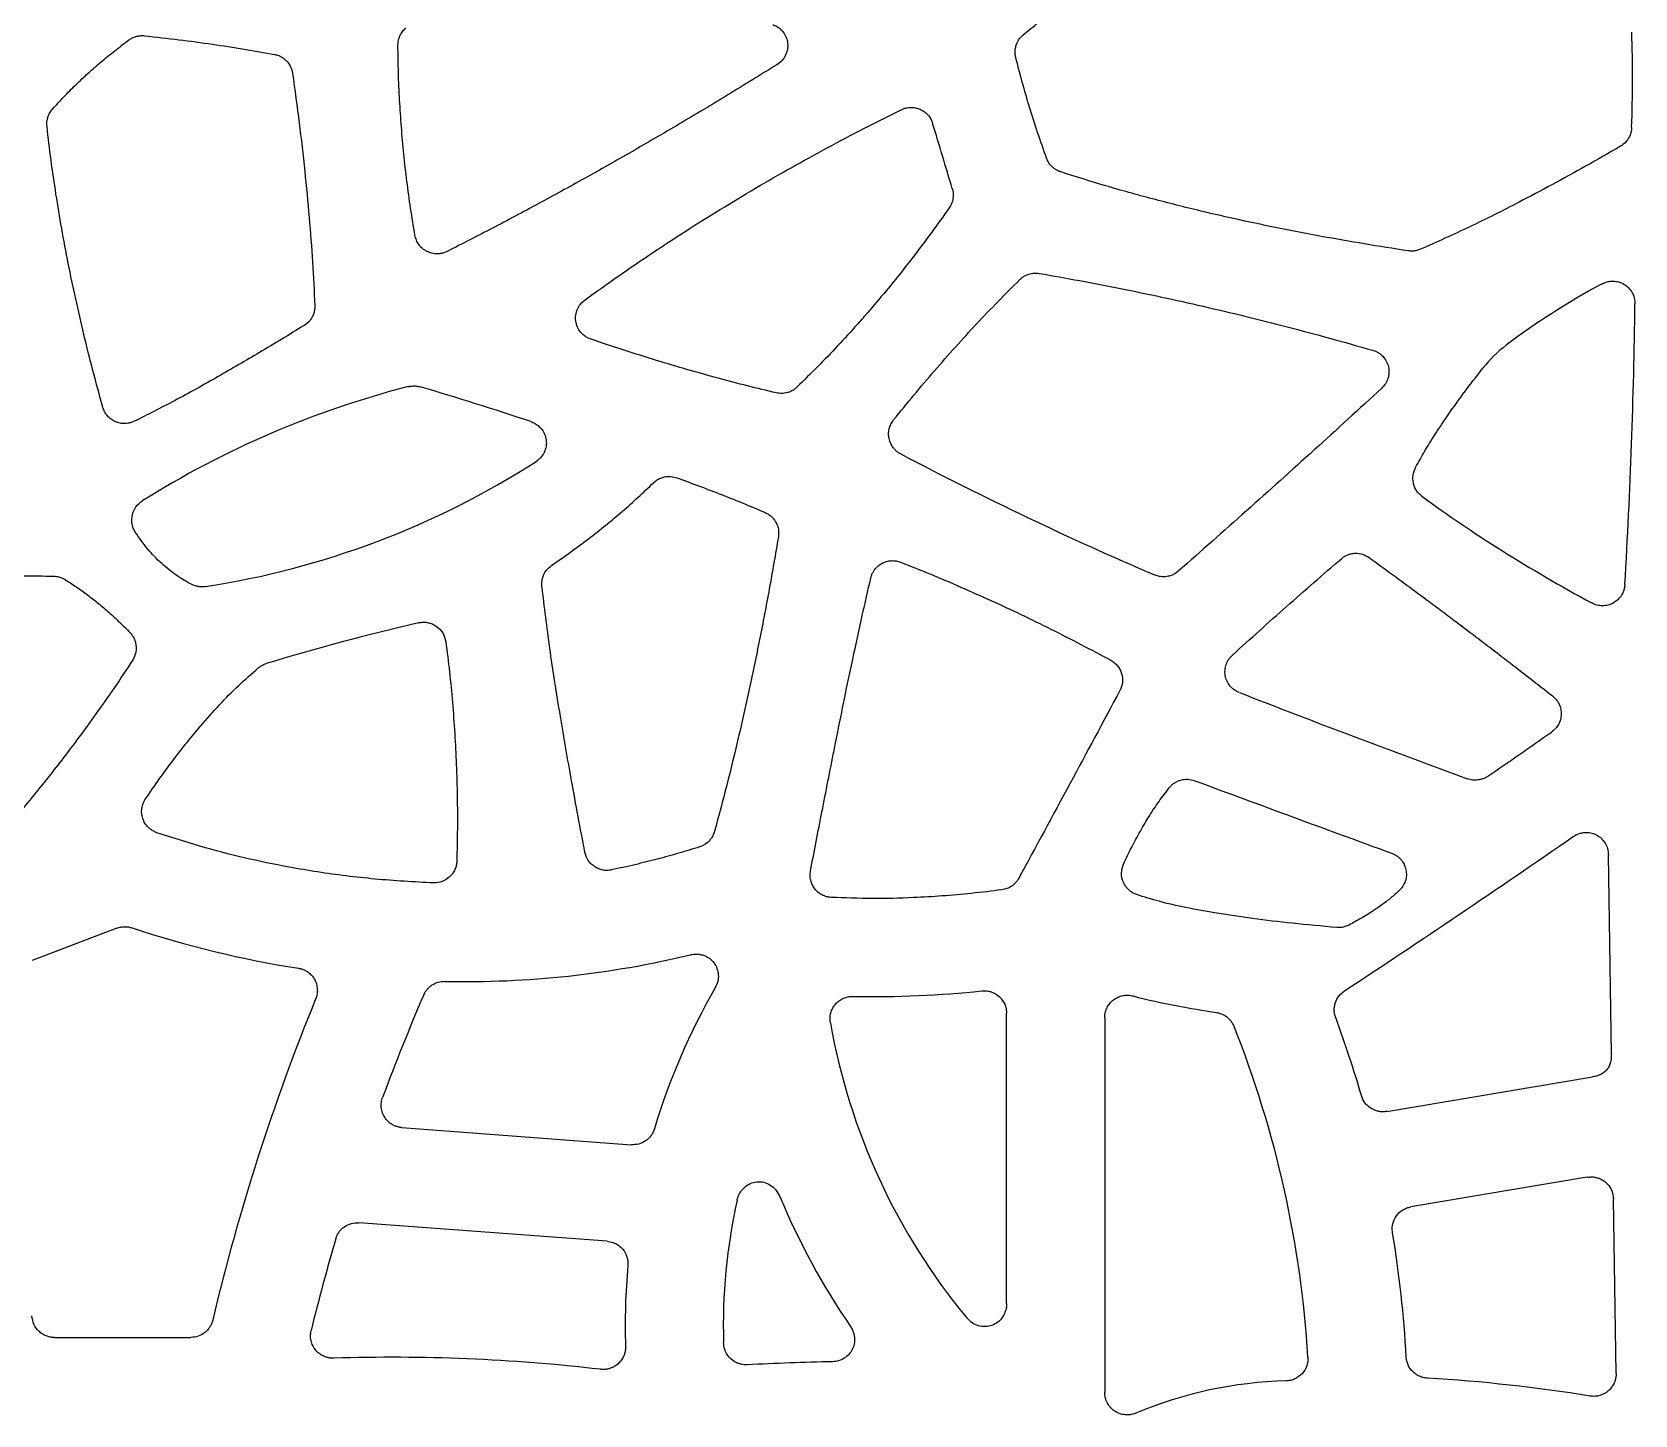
# Model space of a CAD drawing. Header units: millimetres. Extents: x -4 to 83, y 1 to 134.
# Drawn here: x 60.76 to 81.99, y 76.81 to 95.13 of the extents above; entities that cross this region are included whole.
import ezdxf

# ---------------------------------------------------------------- set-up
doc = ezdxf.new("R2010")
doc.units = ezdxf.units.MM

msp = doc.modelspace()

# ---------------------------------------------------------------- linework, layer by layer
at = {"color": 7, "linetype": 'Continuous', "lineweight": 25}
for p, q in [((81.68, 81.585), (81.641, 84.232)), ((61.881, 83.259), (60.757, 82.829)), ((73.668, 78.283), (73.668, 82.131)), ((74.968, 82.072), (74.968, 77.106)), ((78.703, 80.83), (81.431, 81.287)), ((65.658, 80.616), (68.694, 80.389)), ((81.361, 79.957), (79.025, 79.565)), ((81.742, 77.356), (81.708, 79.668)), ((68.376, 79.109), (65.088, 79.355)), ((61.054, 77.835), (62.861, 77.835))]:
    msp.add_line(p, q, dxfattribs=at)
for centre, radius, start, end in [((62.767, 94.527), 19.193, 358.0324, 1.812), ((-67.873, 51.051), 146.954, 16.61032, 16.96227), ((81.304, 89.645), 1.682, 127.2225, 141.8861), ((68.861, 78.325), 12.506, 104.4527, 122.0895), ((53.755, 49.236), 42.949, 71.5268, 73.5753), ((61.341, 98.939), 11.284, 278.7195, 302.6549), ((73.094, 56.278), 31.855, 103.0973, 106.8499), ((131.689, 227.109), 151.071, 248.67511, 249.90015), ((-3.309, 206.331), 146.979, 304.54876, 304.94883), ((-3.309, 206.331), 148.279, 303.3199, 304.73268), ((66.5, 95.228), 12.677, 268.7629, 283.5919), ((77.628, 77.99), 9.013, 150.202, 163.1681), ((91.544, 71.315), 29.185, 157.845, 166.6309), ((91.544, 71.315), 27.885, 156.6343, 159.641), ((79.617, 83.458), 8.41, 189.9493, 219.6367), ((63.476, 76.704), 15.511, 16.2324, 20.2564), ((63.476, 76.704), 14.211, 3.5106, 21.6925), ((77.628, 77.99), 7.713, 167.5439, 181.6904), ((79.617, 83.458), 9.71, 202.7437, 214.3518), ((63.476, 76.704), 15.511, 3.2199, 9.3469), ((91.544, 71.315), 27.885, 163.7001, 166.282), ((77.628, 77.99), 9.013, 174.933, 181.7333), ((65.52, 53.496), 24.076, 83.3991, 91.8244), ((72.531, 28.197), 49.33, 91.3578, 92.6732), ((77.502, 71.795), 5.465, 91.3826, 112.8313)]:
    msp.add_arc(centre, radius, start, end, dxfattribs=at)
for points, knots in [([(73.887, 95.097), (73.955, 95.152), (74.096, 95.269), (74.322, 95.442), (74.57, 95.625), (74.745, 95.746), (74.835, 95.81)], [0, 0, 0, 0, 0.221397, 0.461769, 0.721264, 1, 1, 1, 1]), ([(65.604, 94.958), (65.605, 94.972), (65.606, 95.001), (65.615, 95.044), (65.633, 95.091), (65.662, 95.142), (65.693, 95.172), (65.709, 95.187)], [0, 0, 0, 0, 0.166272, 0.331881, 0.500387, 0.74994, 1, 1, 1, 1]), ([(70.573, 95.232), (70.59, 95.225), (70.625, 95.21), (70.67, 95.176), (70.714, 95.128), (70.752, 95.063), (70.771, 94.982), (70.767, 94.898), (70.739, 94.82), (70.693, 94.75), (70.648, 94.717), (70.625, 94.701)], [0, 0, 0, 0, 0.085179, 0.168618, 0.253438, 0.379137, 0.504126, 0.624624, 0.751886, 0.873443, 1, 1, 1, 1]), ([(61.029, 94.114), (61.078, 94.168), (61.178, 94.278), (61.336, 94.436), (61.501, 94.59), (61.673, 94.741), (61.853, 94.888), (61.978, 94.982), (62.041, 95.029)], [0, 0, 0, 0, 0.161524, 0.324824, 0.490117, 0.657611, 0.827508, 1, 1, 1, 1]), ([(62.041, 95.029), (62.056, 95.038), (62.084, 95.057), (62.134, 95.077), (62.179, 95.085), (62.217, 95.087), (62.236, 95.086), (62.246, 95.085)], [0, 0, 0, 0, 0.237614, 0.474708, 0.728168, 0.869742, 1, 1, 1, 1]), ([(62.246, 95.085), (62.399, 95.068), (62.7, 95.035), (63.14, 94.975), (63.561, 94.911), (63.835, 94.862), (63.969, 94.837)], [0, 0, 0, 0, 0.265924, 0.521168, 0.765825, 1, 1, 1, 1]), ([(65.83, 92.443), (65.81, 92.561), (65.771, 92.799), (65.722, 93.157), (65.681, 93.516), (65.649, 93.875), (65.625, 94.235), (65.609, 94.596), (65.606, 94.837), (65.604, 94.958)], [0, 0, 0, 0, 0.143054, 0.285911, 0.42865, 0.57135, 0.714089, 0.856946, 1, 1, 1, 1]), ([(73.79, 94.797), (73.786, 94.815), (73.779, 94.851), (73.782, 94.907), (73.796, 94.97), (73.828, 95.038), (73.867, 95.077), (73.887, 95.097)], [0, 0, 0, 0, 0.167059, 0.331897, 0.500402, 0.749516, 1, 1, 1, 1]), ([(63.969, 94.837), (63.984, 94.834), (64.014, 94.827), (64.056, 94.808), (64.095, 94.783), (64.14, 94.741), (64.188, 94.677), (64.201, 94.617), (64.208, 94.587)], [0, 0, 0, 0, 0.125909, 0.249251, 0.373142, 0.500656, 0.750053, 1, 1, 1, 1]), ([(74.197, 93.463), (74.157, 93.576), (74.078, 93.8), (73.971, 94.137), (73.874, 94.468), (73.818, 94.688), (73.79, 94.797)], [0, 0, 0, 0, 0.258582, 0.511337, 0.758421, 1, 1, 1, 1]), ([(64.208, 94.587), (64.238, 94.367), (64.297, 93.937), (64.37, 93.3), (64.429, 92.685), (64.475, 92.091), (64.494, 91.701), (64.503, 91.51)], [0, 0, 0, 0, 0.214671, 0.421931, 0.621851, 0.814511, 1, 1, 1, 1]), ([(70.625, 94.701), (70.408, 94.567), (69.98, 94.302), (69.339, 93.918), (68.706, 93.549), (68.082, 93.196), (67.467, 92.858), (66.861, 92.535), (66.457, 92.329), (66.258, 92.227)], [0, 0, 0, 0, 0.151991, 0.300902, 0.446751, 0.589562, 0.729357, 0.866161, 1, 1, 1, 1]), ([(60.955, 93.883), (60.954, 93.897), (60.952, 93.925), (60.957, 93.966), (60.968, 94.013), (60.99, 94.065), (61.016, 94.097), (61.029, 94.114)], [0, 0, 0, 0, 0.165982, 0.331654, 0.500274, 0.749794, 1, 1, 1, 1]), ([(68.083, 91.586), (68.228, 91.69), (68.519, 91.899), (68.965, 92.203), (69.416, 92.498), (69.875, 92.786), (70.34, 93.066), (70.813, 93.338), (71.292, 93.602), (71.778, 93.858), (72.107, 94.022), (72.272, 94.104)], [0, 0, 0, 0, 0.109768, 0.219776, 0.330066, 0.44068, 0.551657, 0.663037, 0.774862, 0.88717, 1, 1, 1, 1]), ([(72.272, 94.104), (72.285, 94.11), (72.311, 94.121), (72.352, 94.132), (72.402, 94.137), (72.46, 94.132), (72.522, 94.113), (72.579, 94.081), (72.626, 94.037), (72.665, 93.985), (72.68, 93.944), (72.688, 93.924)], [0, 0, 0, 0, 0.083553, 0.165494, 0.247533, 0.373238, 0.500326, 0.622782, 0.750385, 0.873583, 1, 1, 1, 1]), ([(61.695, 90.163), (61.65, 90.324), (61.562, 90.644), (61.443, 91.124), (61.334, 91.597), (61.236, 92.065), (61.149, 92.527), (61.073, 92.984), (61.007, 93.435), (60.972, 93.735), (60.955, 93.883)], [0, 0, 0, 0, 0.132217, 0.262273, 0.390215, 0.516091, 0.639953, 0.761854, 0.88185, 1, 1, 1, 1]), ([(81.948, 93.868), (81.947, 93.852), (81.944, 93.818), (81.93, 93.77), (81.904, 93.718), (81.863, 93.664), (81.822, 93.635), (81.801, 93.621)], [0, 0, 0, 0, 0.166738, 0.331866, 0.50017, 0.749688, 1, 1, 1, 1]), ([(74.385, 93.28), (74.371, 93.285), (74.343, 93.296), (74.304, 93.319), (74.264, 93.353), (74.224, 93.4), (74.206, 93.442), (74.197, 93.463)], [0, 0, 0, 0, 0.166451, 0.331909, 0.500274, 0.749726, 1, 1, 1, 1]), ([(81.801, 93.621), (81.647, 93.532), (81.346, 93.359), (80.898, 93.112), (80.385, 92.84), (79.808, 92.55), (79.368, 92.352), (79.153, 92.255)], [0, 0, 0, 0, 0.178384, 0.349936, 0.514703, 0.762562, 1, 1, 1, 1]), ([(78.989, 92.234), (78.795, 92.264), (78.412, 92.324), (77.846, 92.424), (77.297, 92.529), (76.763, 92.641), (76.198, 92.77), (75.604, 92.92), (74.985, 93.091), (74.583, 93.218), (74.385, 93.28)], [0, 0, 0, 0, 0.124603, 0.246098, 0.364516, 0.47989, 0.592254, 0.732451, 0.868335, 1, 1, 1, 1]), ([(72.948, 93.06), (72.952, 93.045), (72.959, 93.016), (72.962, 92.972), (72.957, 92.92), (72.942, 92.861), (72.919, 92.823), (72.907, 92.804)], [0, 0, 0, 0, 0.166313, 0.331885, 0.500511, 0.749846, 1, 1, 1, 1]), ([(72.907, 92.804), (72.831, 92.696), (72.678, 92.48), (72.44, 92.163), (72.196, 91.855), (71.947, 91.554), (71.692, 91.261), (71.431, 90.975), (71.165, 90.697), (70.982, 90.518), (70.891, 90.428)], [0, 0, 0, 0, 0.127635, 0.254375, 0.380289, 0.505448, 0.629925, 0.753792, 0.877126, 1, 1, 1, 1]), ([(66.258, 92.227), (66.243, 92.221), (66.215, 92.208), (66.17, 92.197), (66.116, 92.193), (66.053, 92.2), (65.988, 92.224), (65.929, 92.263), (65.882, 92.314), (65.846, 92.374), (65.836, 92.42), (65.83, 92.443)], [0, 0, 0, 0, 0.084602, 0.167202, 0.249853, 0.375814, 0.502985, 0.623934, 0.750498, 0.873677, 1, 1, 1, 1]), ([(79.153, 92.255), (79.135, 92.249), (79.101, 92.236), (79.044, 92.228), (79.007, 92.232), (78.989, 92.234)], [0, 0, 0, 0, 0.335389, 0.664674, 1, 1, 1, 1]), ([(72.171, 89.993), (72.26, 90.103), (72.438, 90.323), (72.712, 90.645), (72.989, 90.96), (73.269, 91.266), (73.553, 91.564), (73.746, 91.757), (73.842, 91.853)], [0, 0, 0, 0, 0.170444, 0.339296, 0.506615, 0.672463, 0.836903, 1, 1, 1, 1]), ([(73.842, 91.853), (73.854, 91.864), (73.877, 91.885), (73.917, 91.909), (73.968, 91.929), (74.031, 91.942), (74.077, 91.937), (74.101, 91.935)], [0, 0, 0, 0, 0.166481, 0.331835, 0.50027, 0.74991, 1, 1, 1, 1]), ([(74.101, 91.935), (74.279, 91.904), (74.639, 91.841), (75.179, 91.737), (75.724, 91.623), (76.273, 91.501), (76.828, 91.369), (77.387, 91.228), (77.95, 91.078), (78.327, 90.971), (78.516, 90.918)], [0, 0, 0, 0, 0.119944, 0.241282, 0.36404, 0.488243, 0.613917, 0.741086, 0.869773, 1, 1, 1, 1]), ([(81.551, 91.795), (81.567, 91.803), (81.598, 91.819), (81.649, 91.831), (81.709, 91.835), (81.779, 91.825), (81.851, 91.794), (81.912, 91.745), (81.957, 91.682), (81.988, 91.609), (81.991, 91.557), (81.992, 91.531)], [0, 0, 0, 0, 0.085224, 0.167984, 0.250856, 0.376829, 0.503052, 0.624006, 0.751345, 0.873601, 1, 1, 1, 1]), ([(68.163, 91.063), (68.145, 91.07), (68.111, 91.083), (68.065, 91.115), (68.019, 91.16), (67.98, 91.223), (67.956, 91.302), (67.956, 91.384), (67.979, 91.462), (68.02, 91.534), (68.062, 91.568), (68.083, 91.586)], [0, 0, 0, 0, 0.086212, 0.169518, 0.252835, 0.379503, 0.506128, 0.626094, 0.752973, 0.874287, 1, 1, 1, 1]), ([(64.503, 91.51), (64.503, 91.493), (64.502, 91.458), (64.49, 91.406), (64.466, 91.35), (64.425, 91.291), (64.382, 91.26), (64.361, 91.244)], [0, 0, 0, 0, 0.166793, 0.3318, 0.500337, 0.749806, 1, 1, 1, 1]), ([(64.361, 91.244), (64.164, 91.125), (63.787, 90.895), (63.215, 90.562), (62.664, 90.254), (62.29, 90.065), (62.113, 89.976)], [0, 0, 0, 0, 0.267199, 0.513208, 0.769034, 1, 1, 1, 1]), ([(70.616, 90.352), (70.49, 90.383), (70.232, 90.444), (69.841, 90.547), (69.438, 90.66), (69.023, 90.784), (68.596, 90.918), (68.309, 91.014), (68.163, 91.063)], [0, 0, 0, 0, 0.152641, 0.310831, 0.474619, 0.64405, 0.819165, 1, 1, 1, 1]), ([(78.516, 90.918), (78.533, 90.912), (78.567, 90.901), (78.612, 90.873), (78.658, 90.833), (78.701, 90.775), (78.73, 90.701), (78.737, 90.621), (78.723, 90.544), (78.691, 90.47), (78.654, 90.432), (78.636, 90.412)], [0, 0, 0, 0, 0.08512, 0.167606, 0.250103, 0.376502, 0.503053, 0.623699, 0.751079, 0.873597, 1, 1, 1, 1]), ([(79.085, 89.363), (79.125, 89.435), (79.206, 89.581), (79.342, 89.8), (79.51, 90.053), (79.722, 90.35), (79.891, 90.568), (79.98, 90.683)], [0, 0, 0, 0, 0.153499, 0.314488, 0.483167, 0.725145, 1, 1, 1, 1]), ([(65.74, 90.435), (65.758, 90.438), (65.793, 90.445), (65.847, 90.445), (65.881, 90.436), (65.899, 90.432)], [0, 0, 0, 0, 0.335186, 0.664827, 1, 1, 1, 1]), ([(70.891, 90.428), (70.879, 90.417), (70.854, 90.396), (70.81, 90.371), (70.756, 90.352), (70.69, 90.34), (70.641, 90.348), (70.616, 90.352)], [0, 0, 0, 0, 0.166647, 0.331858, 0.500307, 0.749788, 1, 1, 1, 1]), ([(78.636, 90.412), (78.339, 90.14), (77.745, 89.596), (76.847, 88.788), (76.244, 88.255), (75.942, 87.989)], [0, 0, 0, 0, 0.333366, 0.666692, 1, 1, 1, 1]), ([(62.113, 89.976), (62.099, 89.97), (62.073, 89.958), (62.03, 89.948), (61.98, 89.943), (61.922, 89.948), (61.859, 89.968), (61.802, 90.001), (61.755, 90.046), (61.716, 90.1), (61.702, 90.142), (61.695, 90.163)], [0, 0, 0, 0, 0.083771, 0.166076, 0.248687, 0.373786, 0.500067, 0.622322, 0.749703, 0.873169, 1, 1, 1, 1]), ([(67.364, 89.972), (67.381, 89.965), (67.416, 89.951), (67.463, 89.919), (67.51, 89.873), (67.55, 89.808), (67.572, 89.727), (67.571, 89.642), (67.544, 89.562), (67.498, 89.489), (67.453, 89.455), (67.43, 89.438)], [0, 0, 0, 0, 0.084404, 0.167327, 0.251652, 0.375915, 0.501213, 0.623473, 0.750471, 0.873701, 1, 1, 1, 1]), ([(72.265, 89.543), (72.252, 89.55), (72.227, 89.565), (72.194, 89.593), (72.16, 89.631), (72.13, 89.682), (72.109, 89.744), (72.102, 89.81), (72.111, 89.875), (72.132, 89.939), (72.158, 89.974), (72.171, 89.993)], [0, 0, 0, 0, 0.083755, 0.165814, 0.247961, 0.373592, 0.500613, 0.622242, 0.749177, 0.87312, 1, 1, 1, 1]), ([(68.99, 89.161), (69.004, 89.173), (69.032, 89.197), (69.082, 89.223), (69.144, 89.242), (69.22, 89.25), (69.274, 89.234), (69.301, 89.227)], [0, 0, 0, 0, 0.166354, 0.33143, 0.501244, 0.75052, 1, 1, 1, 1]), ([(69.301, 89.227), (69.5, 89.153), (69.801, 89.041), (70.191, 88.886), (70.38, 88.804), (70.47, 88.766)], [0, 0, 0, 0, 0.508122, 0.766548, 1, 1, 1, 1]), ([(79.171, 88.982), (79.157, 88.993), (79.129, 89.016), (79.096, 89.058), (79.071, 89.106), (79.051, 89.174), (79.044, 89.265), (79.071, 89.331), (79.085, 89.363)], [0, 0, 0, 0, 0.127272, 0.25109, 0.375763, 0.505518, 0.753095, 1, 1, 1, 1]), ([(67.64, 88.066), (67.723, 88.124), (67.888, 88.238), (68.127, 88.416), (68.357, 88.597), (68.577, 88.781), (68.788, 88.968), (68.923, 89.097), (68.99, 89.161)], [0, 0, 0, 0, 0.174494, 0.345678, 0.513681, 0.678639, 0.840695, 1, 1, 1, 1]), ([(62.125, 88.507), (62.115, 88.524), (62.096, 88.558), (62.081, 88.615), (62.077, 88.674), (62.087, 88.752), (62.125, 88.847), (62.187, 88.896), (62.218, 88.92)], [0, 0, 0, 0, 0.126961, 0.249559, 0.372986, 0.502338, 0.751494, 1, 1, 1, 1]), ([(70.47, 88.766), (70.485, 88.758), (70.514, 88.744), (70.553, 88.713), (70.586, 88.677), (70.622, 88.622), (70.652, 88.543), (70.647, 88.477), (70.644, 88.444)], [0, 0, 0, 0, 0.126281, 0.249468, 0.373098, 0.50067, 0.750027, 1, 1, 1, 1]), ([(62.873, 87.814), (62.838, 87.832), (62.768, 87.869), (62.667, 87.935), (62.568, 88.009), (62.437, 88.122), (62.281, 88.282), (62.177, 88.432), (62.125, 88.507)], [0, 0, 0, 0, 0.114837, 0.231417, 0.350308, 0.472045, 0.734096, 1, 1, 1, 1]), ([(70.644, 88.444), (70.605, 88.214), (70.527, 87.759), (70.397, 87.086), (70.261, 86.428), (70.116, 85.785), (69.963, 85.157), (69.853, 84.745), (69.799, 84.541)], [0, 0, 0, 0, 0.174989, 0.346588, 0.514841, 0.679794, 0.841497, 1, 1, 1, 1]), ([(71.868, 87.899), (71.872, 87.912), (71.879, 87.939), (71.897, 87.977), (71.925, 88.019), (71.964, 88.06), (72.035, 88.108), (72.12, 88.131), (72.205, 88.128), (72.246, 88.114), (72.266, 88.108)], [0, 0, 0, 0, 0.083472, 0.165357, 0.247328, 0.373598, 0.501312, 0.749323, 0.873278, 1, 1, 1, 1]), ([(76.66, 86.878), (76.898, 87.093), (77.375, 87.523), (77.86, 87.944), (78.103, 88.155)], [0, 0, 0, 0, 0.500126, 1, 1, 1, 1]), ([(78.103, 88.155), (78.116, 88.165), (78.142, 88.186), (78.187, 88.207), (78.235, 88.222), (78.301, 88.23), (78.386, 88.222), (78.444, 88.187), (78.472, 88.17)], [0, 0, 0, 0, 0.126129, 0.249221, 0.372914, 0.500796, 0.750193, 1, 1, 1, 1]), ([(78.472, 88.17), (78.677, 88.02), (79.087, 87.721), (79.696, 87.265), (80.301, 86.804), (80.701, 86.492), (80.901, 86.336)], [0, 0, 0, 0, 0.250247, 0.500315, 0.750226, 1, 1, 1, 1]), ([(58.353, 87.82), (58.514, 87.834), (58.83, 87.862), (59.299, 87.893), (59.755, 87.915), (60.197, 87.927), (60.626, 87.931), (60.907, 87.926), (61.045, 87.923)], [0, 0, 0, 0, 0.179488, 0.353766, 0.522892, 0.686926, 0.845938, 1, 1, 1, 1]), ([(61.045, 87.923), (61.063, 87.921), (61.098, 87.919), (61.149, 87.904), (61.179, 87.887), (61.195, 87.878)], [0, 0, 0, 0, 0.335053, 0.664825, 1, 1, 1, 1]), ([(67.512, 87.787), (67.511, 87.805), (67.508, 87.84), (67.517, 87.894), (67.539, 87.953), (67.576, 88.015), (67.619, 88.049), (67.64, 88.066)], [0, 0, 0, 0, 0.166838, 0.331747, 0.500271, 0.750124, 1, 1, 1, 1]), ([(72.266, 88.108), (72.399, 88.055), (72.666, 87.949), (73.064, 87.779), (73.462, 87.602), (73.859, 87.417), (74.256, 87.222), (74.653, 87.02), (74.916, 86.879), (75.048, 86.808)], [0, 0, 0, 0, 0.139739, 0.28044, 0.422151, 0.564918, 0.708786, 0.853799, 1, 1, 1, 1]), ([(75.942, 87.989), (75.927, 87.977), (75.898, 87.954), (75.847, 87.931), (75.784, 87.915), (75.707, 87.912), (75.654, 87.93), (75.628, 87.939)], [0, 0, 0, 0, 0.166538, 0.331416, 0.500656, 0.750002, 1, 1, 1, 1]), ([(61.195, 87.878), (61.245, 87.846), (61.346, 87.781), (61.493, 87.675), (61.638, 87.562), (61.779, 87.441), (61.919, 87.313), (62.008, 87.223), (62.053, 87.177)], [0, 0, 0, 0, 0.161154, 0.324125, 0.489212, 0.656704, 0.826879, 1, 1, 1, 1]), ([(63.052, 87.785), (63.037, 87.784), (63.006, 87.78), (62.96, 87.784), (62.915, 87.795), (62.887, 87.807), (62.873, 87.814)], [0, 0, 0, 0, 0.253203, 0.500147, 0.747017, 1, 1, 1, 1]), ([(68.081, 84.266), (68.021, 84.582), (67.908, 85.181), (67.752, 86.084), (67.615, 86.941), (67.545, 87.516), (67.512, 87.787)], [0, 0, 0, 0, 0.26988, 0.513354, 0.770245, 1, 1, 1, 1]), ([(71.07, 84.019), (71.12, 84.279), (71.223, 84.811), (71.413, 85.771), (71.621, 86.807), (71.793, 87.566), (71.868, 87.899)], [0, 0, 0, 0, 0.200284, 0.41019, 0.741842, 1, 1, 1, 1]), ([(81.858, 87.812), (81.857, 87.795), (81.853, 87.762), (81.838, 87.714), (81.811, 87.662), (81.768, 87.609), (81.707, 87.565), (81.637, 87.536), (81.563, 87.528), (81.487, 87.536), (81.442, 87.557), (81.419, 87.568)], [0, 0, 0, 0, 0.084784, 0.167256, 0.249796, 0.376162, 0.503086, 0.624177, 0.751448, 0.873813, 1, 1, 1, 1]), ([(65.875, 87.305), (65.892, 87.308), (65.924, 87.314), (65.974, 87.313), (66.022, 87.304), (66.069, 87.286), (66.133, 87.248), (66.208, 87.176), (66.228, 87.095), (66.238, 87.055)], [0, 0, 0, 0, 0.102411, 0.200964, 0.298585, 0.398286, 0.502897, 0.751811, 1, 1, 1, 1]), ([(62.053, 87.177), (62.064, 87.164), (62.086, 87.139), (62.111, 87.096), (62.127, 87.048), (62.139, 86.982), (62.135, 86.896), (62.104, 86.837), (62.088, 86.807)], [0, 0, 0, 0, 0.126017, 0.249122, 0.373015, 0.501331, 0.750924, 1, 1, 1, 1]), ([(66.238, 87.055), (66.255, 86.922), (66.289, 86.654), (66.328, 86.25), (66.358, 85.84), (66.379, 85.424), (66.391, 85.004), (66.393, 84.578), (66.387, 84.292), (66.384, 84.148)], [0, 0, 0, 0, 0.138038, 0.277551, 0.41862, 0.561325, 0.705741, 0.851943, 1, 1, 1, 1]), ([(76.751, 86.381), (76.736, 86.387), (76.705, 86.401), (76.664, 86.431), (76.622, 86.473), (76.585, 86.531), (76.562, 86.604), (76.558, 86.681), (76.574, 86.754), (76.607, 86.824), (76.642, 86.86), (76.66, 86.878)], [0, 0, 0, 0, 0.084902, 0.167461, 0.250117, 0.376572, 0.503376, 0.624535, 0.751996, 0.874022, 1, 1, 1, 1]), ([(62.088, 86.807), (62.009, 86.687), (61.851, 86.449), (61.604, 86.097), (61.305, 85.687), (60.941, 85.215), (60.652, 84.865), (60.505, 84.687)], [0, 0, 0, 0, 0.162715, 0.324685, 0.485981, 0.737911, 1, 1, 1, 1]), ([(62.261, 84.974), (62.323, 85.063), (62.443, 85.237), (62.626, 85.486), (62.806, 85.718), (63.008, 85.963), (63.234, 86.216), (63.489, 86.475), (63.667, 86.631), (63.754, 86.708)], [0, 0, 0, 0, 0.141727, 0.276517, 0.404457, 0.525649, 0.690693, 0.848659, 1, 1, 1, 1]), ([(63.754, 86.708), (63.77, 86.72), (63.802, 86.745), (63.841, 86.759), (63.86, 86.766)], [0, 0, 0, 0, 0.500227, 1, 1, 1, 1]), ([(75.048, 86.808), (75.065, 86.798), (75.098, 86.778), (75.139, 86.736), (75.171, 86.688), (75.199, 86.615), (75.213, 86.515), (75.184, 86.443), (75.169, 86.406)], [0, 0, 0, 0, 0.126946, 0.249405, 0.372409, 0.500928, 0.750316, 1, 1, 1, 1]), ([(75.169, 86.406), (74.948, 85.995), (74.503, 85.165), (74.055, 84.337), (73.829, 83.92)], [0, 0, 0, 0, 0.495416, 1, 1, 1, 1]), ([(80.901, 86.336), (80.913, 86.326), (80.936, 86.305), (80.965, 86.269), (80.992, 86.222), (81.012, 86.162), (81.018, 86.093), (81.008, 86.023), (80.982, 85.959), (80.942, 85.901), (80.906, 85.872), (80.888, 85.857)], [0, 0, 0, 0, 0.084553, 0.167091, 0.249659, 0.37574, 0.503003, 0.624658, 0.751806, 0.874156, 1, 1, 1, 1]), ([(75.823, 85.119), (75.833, 85.131), (75.853, 85.154), (75.89, 85.183), (75.931, 85.206), (75.99, 85.227), (76.07, 85.239), (76.13, 85.222), (76.161, 85.213)], [0, 0, 0, 0, 0.125528, 0.248419, 0.371846, 0.498938, 0.749327, 1, 1, 1, 1]), ([(76.161, 85.213), (76.593, 85.053), (77.46, 84.731), (78.33, 84.413), (78.767, 84.253)], [0, 0, 0, 0, 0.497624, 1, 1, 1, 1]), ([(80.044, 85.272), (80.031, 85.264), (80.004, 85.247), (79.96, 85.231), (79.905, 85.22), (79.841, 85.218), (79.796, 85.231), (79.773, 85.238)], [0, 0, 0, 0, 0.166346, 0.331614, 0.500082, 0.749975, 1, 1, 1, 1]), ([(62.411, 84.524), (62.396, 84.53), (62.368, 84.541), (62.329, 84.565), (62.288, 84.6), (62.25, 84.649), (62.221, 84.711), (62.207, 84.779), (62.209, 84.847), (62.226, 84.914), (62.249, 84.954), (62.261, 84.974)], [0, 0, 0, 0, 0.084569, 0.167168, 0.249791, 0.37575, 0.50307, 0.623825, 0.750122, 0.873615, 1, 1, 1, 1]), ([(75.217, 84.108), (75.253, 84.183), (75.322, 84.331), (75.437, 84.544), (75.558, 84.747), (75.685, 84.939), (75.777, 85.059), (75.823, 85.119)], [0, 0, 0, 0, 0.210562, 0.415395, 0.614929, 0.809631, 1, 1, 1, 1]), ([(66.075, 83.859), (65.945, 83.865), (65.686, 83.877), (65.3, 83.908), (64.918, 83.949), (64.539, 84.002), (64.088, 84.078), (63.567, 84.187), (62.982, 84.338), (62.6, 84.462), (62.411, 84.524)], [0, 0, 0, 0, 0.104439, 0.208066, 0.310964, 0.413221, 0.514925, 0.678223, 0.839784, 1, 1, 1, 1]), ([(69.799, 84.541), (69.794, 84.525), (69.783, 84.494), (69.758, 84.451), (69.722, 84.406), (69.671, 84.363), (69.625, 84.345), (69.601, 84.336)], [0, 0, 0, 0, 0.16668, 0.331911, 0.500357, 0.749537, 1, 1, 1, 1]), ([(81.173, 84.472), (81.189, 84.482), (81.219, 84.501), (81.271, 84.519), (81.333, 84.529), (81.405, 84.525), (81.482, 84.499), (81.548, 84.452), (81.598, 84.389), (81.634, 84.314), (81.638, 84.259), (81.641, 84.232)], [0, 0, 0, 0, 0.084352, 0.167079, 0.250892, 0.376561, 0.500863, 0.621274, 0.748083, 0.872434, 1, 1, 1, 1]), ([(69.601, 84.336), (69.51, 84.307), (69.324, 84.25), (69.038, 84.172), (68.741, 84.098), (68.538, 84.053), (68.435, 84.031)], [0, 0, 0, 0, 0.237946, 0.483827, 0.737799, 1, 1, 1, 1]), ([(66.384, 84.148), (66.383, 84.129), (66.38, 84.089), (66.36, 84.034), (66.331, 83.983), (66.278, 83.924), (66.194, 83.867), (66.115, 83.861), (66.075, 83.859)], [0, 0, 0, 0, 0.127065, 0.249758, 0.373297, 0.502795, 0.751674, 1, 1, 1, 1]), ([(68.435, 84.031), (68.416, 84.028), (68.377, 84.021), (68.318, 84.027), (68.261, 84.045), (68.191, 84.083), (68.115, 84.152), (68.092, 84.228), (68.081, 84.266)], [0, 0, 0, 0, 0.127086, 0.249751, 0.373291, 0.502897, 0.751844, 1, 1, 1, 1]), ([(75.392, 83.703), (75.376, 83.709), (75.345, 83.721), (75.304, 83.749), (75.268, 83.782), (75.238, 83.822), (75.204, 83.888), (75.178, 83.989), (75.204, 84.068), (75.217, 84.108)], [0, 0, 0, 0, 0.102077, 0.200342, 0.297706, 0.39716, 0.501515, 0.751088, 1, 1, 1, 1]), ([(78.767, 84.253), (78.783, 84.246), (78.814, 84.233), (78.856, 84.204), (78.898, 84.163), (78.936, 84.106), (78.961, 84.033), (78.967, 83.957), (78.953, 83.883), (78.921, 83.813), (78.886, 83.775), (78.869, 83.756)], [0, 0, 0, 0, 0.085222, 0.167859, 0.250402, 0.376685, 0.503991, 0.623461, 0.749178, 0.873088, 1, 1, 1, 1]), ([(71.347, 83.666), (71.333, 83.667), (71.305, 83.67), (71.264, 83.681), (71.218, 83.7), (71.171, 83.732), (71.126, 83.777), (71.092, 83.832), (71.071, 83.892), (71.061, 83.956), (71.067, 83.998), (71.07, 84.019)], [0, 0, 0, 0, 0.08359, 0.165779, 0.248239, 0.373751, 0.500481, 0.623048, 0.750762, 0.873802, 1, 1, 1, 1]), ([(73.829, 83.92), (73.821, 83.906), (73.805, 83.88), (73.773, 83.845), (73.73, 83.81), (73.674, 83.78), (73.628, 83.771), (73.605, 83.766)], [0, 0, 0, 0, 0.166394, 0.331769, 0.500329, 0.749662, 1, 1, 1, 1]), ([(73.605, 83.766), (73.471, 83.75), (73.208, 83.718), (72.818, 83.684), (72.378, 83.658), (71.888, 83.645), (71.526, 83.659), (71.347, 83.666)], [0, 0, 0, 0, 0.178626, 0.351467, 0.518652, 0.762814, 1, 1, 1, 1]), ([(78.041, 83.267), (77.845, 83.285), (77.472, 83.319), (76.943, 83.382), (76.472, 83.451), (76.059, 83.526), (75.703, 83.605), (75.49, 83.672), (75.392, 83.703)], [0, 0, 0, 0, 0.219431, 0.417526, 0.594409, 0.750255, 0.88532, 1, 1, 1, 1]), ([(78.869, 83.756), (78.833, 83.724), (78.759, 83.657), (78.637, 83.564), (78.504, 83.473), (78.359, 83.384), (78.257, 83.329), (78.205, 83.3)], [0, 0, 0, 0, 0.180249, 0.369746, 0.569166, 0.779086, 1, 1, 1, 1]), ([(61.881, 83.259), (61.898, 83.264), (61.931, 83.275), (61.982, 83.279), (62.033, 83.277), (62.066, 83.267), (62.082, 83.263)], [0, 0, 0, 0, 0.252044, 0.505512, 0.751933, 1, 1, 1, 1]), ([(78.205, 83.3), (78.188, 83.292), (78.154, 83.277), (78.098, 83.265), (78.06, 83.267), (78.041, 83.267)], [0, 0, 0, 0, 0.335656, 0.664843, 1, 1, 1, 1]), ([(69.479, 82.906), (69.498, 82.91), (69.536, 82.917), (69.595, 82.914), (69.662, 82.898), (69.732, 82.863), (69.794, 82.802), (69.836, 82.725), (69.852, 82.639), (69.846, 82.549), (69.82, 82.496), (69.807, 82.469)], [0, 0, 0, 0, 0.084832, 0.167563, 0.251297, 0.376955, 0.500485, 0.620374, 0.747549, 0.871824, 1, 1, 1, 1]), ([(64.285, 82.728), (64.3, 82.725), (64.329, 82.719), (64.371, 82.702), (64.416, 82.675), (64.461, 82.636), (64.501, 82.582), (64.527, 82.519), (64.538, 82.453), (64.536, 82.385), (64.521, 82.343), (64.514, 82.321)], [0, 0, 0, 0, 0.084388, 0.167387, 0.250908, 0.375447, 0.500921, 0.623122, 0.750403, 0.873368, 1, 1, 1, 1]), ([(65.946, 82.374), (65.953, 82.388), (65.965, 82.414), (65.992, 82.45), (66.023, 82.481), (66.07, 82.516), (66.138, 82.549), (66.197, 82.552), (66.226, 82.554)], [0, 0, 0, 0, 0.126542, 0.250767, 0.375549, 0.503721, 0.751574, 1, 1, 1, 1]), ([(73.34, 82.427), (73.354, 82.428), (73.381, 82.43), (73.423, 82.425), (73.49, 82.409), (73.558, 82.369), (73.613, 82.307), (73.644, 82.253), (73.664, 82.194), (73.667, 82.152), (73.668, 82.131)], [0, 0, 0, 0, 0.084318, 0.16752, 0.251254, 0.500477, 0.622935, 0.75016, 0.873455, 1, 1, 1, 1]), ([(78.027, 82.074), (78.022, 82.091), (78.012, 82.122), (78.007, 82.172), (78.011, 82.223), (78.027, 82.287), (78.064, 82.364), (78.117, 82.406), (78.143, 82.426)], [0, 0, 0, 0, 0.126805, 0.250494, 0.374782, 0.503329, 0.751464, 1, 1, 1, 1]), ([(71.334, 82.005), (71.332, 82.02), (71.328, 82.049), (71.33, 82.093), (71.34, 82.143), (71.362, 82.198), (71.399, 82.253), (71.447, 82.298), (71.504, 82.331), (71.568, 82.352), (71.611, 82.354), (71.634, 82.354)], [0, 0, 0, 0, 0.084342, 0.167361, 0.250895, 0.375484, 0.501103, 0.623319, 0.75054, 0.873501, 1, 1, 1, 1]), ([(74.968, 82.072), (74.968, 82.087), (74.97, 82.118), (74.98, 82.163), (75, 82.212), (75.033, 82.263), (75.082, 82.311), (75.141, 82.346), (75.206, 82.367), (75.275, 82.374), (75.32, 82.364), (75.343, 82.36)], [0, 0, 0, 0, 0.084441, 0.167411, 0.250892, 0.375475, 0.50091, 0.623067, 0.750401, 0.873316, 1, 1, 1, 1]), ([(75.343, 82.36), (75.54, 82.307), (75.729, 82.267), (76.096, 82.197), (76.274, 82.168), (76.448, 82.141)], [0, 0, 0, 0, 0.5, 0.5, 1, 1, 1, 1]), ([(76.448, 82.141), (76.465, 82.138), (76.499, 82.131), (76.547, 82.11), (76.597, 82.076), (76.646, 82.027), (76.669, 81.98), (76.68, 81.957)], [0, 0, 0, 0, 0.16784, 0.333967, 0.503608, 0.751427, 1, 1, 1, 1]), ([(81.68, 81.585), (81.679, 81.562), (81.678, 81.518), (81.663, 81.457), (81.638, 81.404), (81.601, 81.36), (81.554, 81.326), (81.496, 81.3), (81.454, 81.292), (81.431, 81.287)], [0, 0, 0, 0, 0.159805, 0.303157, 0.435659, 0.564341, 0.696843, 0.840195, 1, 1, 1, 1]), ([(65.658, 80.616), (65.643, 80.618), (65.612, 80.621), (65.568, 80.635), (65.52, 80.659), (65.471, 80.697), (65.427, 80.75), (65.396, 80.812), (65.382, 80.88), (65.381, 80.95), (65.394, 80.994), (65.401, 81.016)], [0, 0, 0, 0, 0.084469, 0.167424, 0.250886, 0.375481, 0.500875, 0.623021, 0.750395, 0.873278, 1, 1, 1, 1]), ([(78.703, 80.83), (78.685, 80.827), (78.649, 80.823), (78.595, 80.829), (78.543, 80.845), (78.479, 80.879), (78.408, 80.939), (78.382, 81.006), (78.368, 81.04)], [0, 0, 0, 0, 0.126989, 0.25023, 0.374094, 0.502886, 0.751291, 1, 1, 1, 1]), ([(69.001, 80.6), (68.996, 80.584), (68.985, 80.552), (68.958, 80.509), (68.925, 80.471), (68.873, 80.429), (68.795, 80.39), (68.728, 80.389), (68.694, 80.389)], [0, 0, 0, 0, 0.126486, 0.249851, 0.373831, 0.50211, 0.750884, 1, 1, 1, 1]), ([(70.097, 79.653), (70.101, 79.67), (70.11, 79.702), (70.131, 79.747), (70.159, 79.788), (70.203, 79.834), (70.269, 79.879), (70.359, 79.902), (70.453, 79.895), (70.54, 79.857), (70.617, 79.793), (70.647, 79.734), (70.662, 79.704)], [0, 0, 0, 0, 0.066526, 0.130948, 0.194844, 0.259831, 0.381125, 0.501157, 0.618187, 0.742188, 0.868589, 1, 1, 1, 1]), ([(81.361, 79.957), (81.379, 79.959), (81.413, 79.964), (81.464, 79.959), (81.513, 79.946), (81.56, 79.924), (81.622, 79.879), (81.692, 79.797), (81.703, 79.711), (81.708, 79.668)], [0, 0, 0, 0, 0.103645, 0.202504, 0.299647, 0.398303, 0.50156, 0.749669, 1, 1, 1, 1]), ([(78.781, 79.223), (78.779, 79.236), (78.776, 79.262), (78.777, 79.301), (78.788, 79.365), (78.826, 79.45), (78.898, 79.517), (78.968, 79.553), (79.006, 79.561), (79.025, 79.565)], [0, 0, 0, 0, 0.084249, 0.167579, 0.251436, 0.50128, 0.74987, 0.873469, 1, 1, 1, 1]), ([(64.78, 79.142), (64.786, 79.158), (64.797, 79.19), (64.823, 79.233), (64.856, 79.271), (64.909, 79.314), (64.986, 79.353), (65.054, 79.354), (65.088, 79.355)], [0, 0, 0, 0, 0.126533, 0.249889, 0.373864, 0.502193, 0.75093, 1, 1, 1, 1]), ([(68.376, 79.109), (68.389, 79.107), (68.415, 79.105), (68.454, 79.094), (68.514, 79.068), (68.588, 79.01), (68.635, 78.922), (68.653, 78.845), (68.651, 78.806), (68.651, 78.786)], [0, 0, 0, 0, 0.08428, 0.167608, 0.251463, 0.501289, 0.749887, 0.873454, 1, 1, 1, 1]), ([(73.668, 78.283), (73.667, 78.267), (73.666, 78.235), (73.655, 78.188), (73.638, 78.144), (73.607, 78.091), (73.555, 78.034), (73.475, 77.991), (73.386, 77.974), (73.295, 77.987), (73.207, 78.024), (73.163, 78.07), (73.141, 78.093)], [0, 0, 0, 0, 0.065831, 0.129801, 0.193404, 0.258159, 0.380106, 0.501415, 0.61966, 0.744307, 0.870011, 1, 1, 1, 1]), ([(61.054, 77.835), (61.034, 77.835), (60.996, 77.837), (60.942, 77.853), (60.891, 77.88), (60.832, 77.927), (60.772, 78.006), (60.762, 78.081), (60.756, 78.119)], [0, 0, 0, 0, 0.127632, 0.250505, 0.373394, 0.50107, 0.749566, 1, 1, 1, 1]), ([(63.15, 78.063), (63.146, 78.047), (63.136, 78.015), (63.113, 77.971), (63.082, 77.932), (63.033, 77.887), (62.96, 77.843), (62.894, 77.837), (62.861, 77.835)], [0, 0, 0, 0, 0.126796, 0.250506, 0.374812, 0.503347, 0.751471, 1, 1, 1, 1]), ([(71.601, 77.979), (71.61, 77.964), (71.629, 77.933), (71.646, 77.882), (71.656, 77.82), (71.652, 77.748), (71.626, 77.673), (71.58, 77.607), (71.517, 77.556), (71.443, 77.521), (71.389, 77.516), (71.362, 77.513)], [0, 0, 0, 0, 0.08431, 0.167036, 0.25085, 0.376513, 0.500874, 0.621322, 0.748087, 0.872464, 1, 1, 1, 1]), ([(64.753, 77.56), (64.738, 77.56), (64.707, 77.56), (64.662, 77.569), (64.612, 77.588), (64.559, 77.619), (64.51, 77.667), (64.473, 77.726), (64.451, 77.791), (64.442, 77.86), (64.451, 77.905), (64.455, 77.928)], [0, 0, 0, 0, 0.084449, 0.167413, 0.25089, 0.375449, 0.500831, 0.622991, 0.750347, 0.873268, 1, 1, 1, 1]), ([(70.23, 77.474), (70.217, 77.473), (70.191, 77.473), (70.151, 77.479), (70.088, 77.498), (70.008, 77.547), (69.95, 77.628), (69.924, 77.703), (69.92, 77.742), (69.919, 77.762)], [0, 0, 0, 0, 0.084264, 0.167553, 0.25135, 0.501368, 0.74999, 0.87351, 1, 1, 1, 1]), ([(68.619, 77.717), (68.619, 77.703), (68.619, 77.674), (68.611, 77.632), (68.595, 77.585), (68.567, 77.535), (68.525, 77.487), (68.473, 77.448), (68.415, 77.423), (68.352, 77.408), (68.309, 77.411), (68.288, 77.412)], [0, 0, 0, 0, 0.084265, 0.167326, 0.250919, 0.375424, 0.501085, 0.62335, 0.750479, 0.873546, 1, 1, 1, 1]), ([(77.66, 77.574), (77.66, 77.561), (77.661, 77.534), (77.655, 77.495), (77.637, 77.431), (77.588, 77.349), (77.505, 77.29), (77.43, 77.263), (77.39, 77.26), (77.37, 77.259)], [0, 0, 0, 0, 0.084322, 0.167647, 0.2515, 0.501283, 0.749894, 0.873423, 1, 1, 1, 1]), ([(79.243, 77.295), (79.224, 77.297), (79.188, 77.301), (79.137, 77.319), (79.089, 77.346), (79.034, 77.393), (78.978, 77.468), (78.967, 77.54), (78.962, 77.576)], [0, 0, 0, 0, 0.126997, 0.250217, 0.374061, 0.502864, 0.751281, 1, 1, 1, 1]), ([(81.742, 77.356), (81.742, 77.342), (81.741, 77.313), (81.732, 77.27), (81.715, 77.223), (81.685, 77.172), (81.641, 77.125), (81.588, 77.088), (81.527, 77.064), (81.463, 77.051), (81.42, 77.056), (81.398, 77.058)], [0, 0, 0, 0, 0.084305, 0.167348, 0.250917, 0.375448, 0.501071, 0.623312, 0.750486, 0.873509, 1, 1, 1, 1]), ([(75.381, 76.832), (75.366, 76.826), (75.335, 76.815), (75.286, 76.807), (75.229, 76.808), (75.164, 76.822), (75.099, 76.854), (75.042, 76.903), (75.001, 76.963), (74.972, 77.032), (74.969, 77.081), (74.968, 77.106)], [0, 0, 0, 0, 0.084649, 0.167486, 0.250794, 0.375412, 0.500474, 0.62248, 0.750071, 0.872889, 1, 1, 1, 1])]:
    msp.add_open_spline(points, degree=3, knots=knots, dxfattribs=at)
for points in [[(81.551, 91.795), (81.086, 91.54), (80.662, 91.27), (80.286, 90.985)], [(81.858, 87.812), (81.933, 89.05), (81.977, 90.29), (81.992, 91.531)], [(72.265, 89.543), (73.384, 88.957), (74.505, 88.421), (75.628, 87.939)], [(79.171, 88.982), (79.84, 88.49), (80.591, 88.018), (81.419, 87.568)], [(62.082, 83.263), (62.803, 83.022), (63.54, 82.845), (64.285, 82.728)], [(71.634, 82.354), (72.212, 82.341), (72.783, 82.37), (73.34, 82.427)], [(81.398, 77.058), (80.691, 77.17), (79.973, 77.254), (79.243, 77.295)]]:
    msp.add_open_spline(points, degree=3, dxfattribs=at)

doc.saveas('drawing.dxf')
